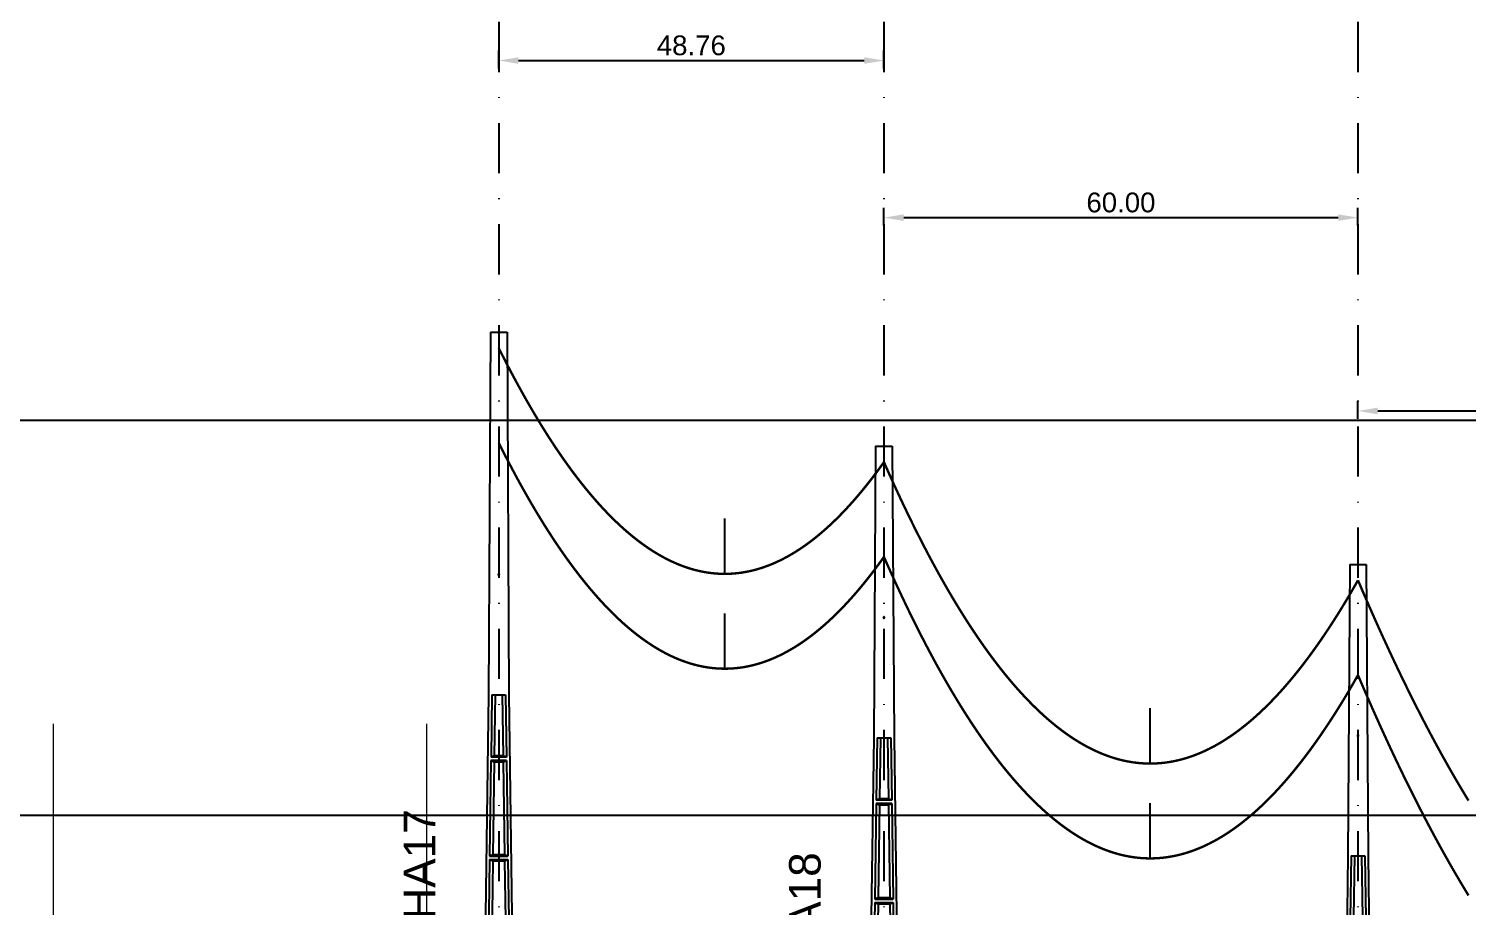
# Model space of a CAD drawing. Header units: metres. Extents: x -121 to 9872, y 3505 to 10721.
# Drawn here: x 4744.3 to 4926.4, y 9338.5 to 9449.5 of the extents above; entities that cross this region are included whole.
import ezdxf

# ---------------------------------------------------------------- set-up
doc = ezdxf.new("R2010")
doc.units = ezdxf.units.M
doc.header["$PDMODE"] = 2
doc.linetypes.add('DASHDOT', pattern=[25.4, 12.7, -6.35, 0, -6.35])
for name, color, linetype in [('CON-EOL- CA MAGNOLIA', 210, 'Continuous'), ('cotas', 7, 'Continuous'), ('ESTRADAS', 31, 'Continuous'), ('Grade', 9, 'Continuous'), ('Ind.Rot', 8, 'DASHDOT'), ('Perfil - Texto Geral', 7, 'Continuous'), ('POSTE DT', 7, 'Continuous')]:
    doc.layers.add(name, color=color, linetype=linetype)
doc.styles.add('Arial', font='arial.ttf')
doc.styles.get("Standard").update_dxf_attribs({"font": 'arial.ttf'})
doc.dimstyles.new('ISO-25', dxfattribs={"dimtxt": 2.5, "dimasz": 2.5, "dimexe": 1.25, "dimexo": 0.625, "dimtad": 1, "dimzin": 1, "dimtxsty": 'Standard', "dimcen": 2.5, "dimaunit": 1, "dimadec": 3, "dimazin": 3, "dimtfac": 1, "dimtmove": 0, "dimatfit": 3, "dimfxlon": 1, "dimarcsym": 0})

# ---------------------------------------------------------------- blocks, each defined once
blk = doc.blocks.new('*U10')
at = {"layer": 'POSTE DT', "extrusion": (0, 1, 0)}
for p, q in [((-3.31, 406.59), (-4.05, 262)), ((-3.31, 406.59), (3.31, 406.59)), ((3.31, 406.59), (4.06, 262)), ((-4.05, 262), (-7.72, 0)), ((-4.05, 262), (-4.05, 262)), ((-2.73, 262), (-3.08, 237.05)), ((-2.73, 262), (2.75, 262)), ((-1.42, 262), (-1.77, 237.57)), ((1.43, 262), (1.77, 237.57)), ((2.75, 262), (3.1, 237.05)), ((4.06, 262), (7.72, 0)), ((-3.1, 235.74), (-3.63, 197.65)), ((3.11, 235.73), (-3.1, 235.74)), ((3.1, 237.05), (-3.08, 237.05)), ((3.11, 235.73), (3.65, 197.65)), ((-1.8, 235.21), (-2.32, 198.19)), ((1.8, 235.21), (2.32, 198.19)), ((-3.65, 196.34), (-4.19, 158.25)), ((-2.35, 195.8), (-2.87, 158.8)), ((2.35, 195.8), (2.87, 158.8)), ((3.66, 196.34), (4.2, 158.25))]:
    blk.add_line(p, q, dxfattribs=at)
at = {"layer": 'POSTE DT', "ltscale": 3}
for points in [[(-3.65, 196.34), (3.66, 196.34)], [(-3.63, 197.65), (3.65, 197.65)]]:
    blk.add_lwpolyline(points, dxfattribs=at)
at = {"layer": 'POSTE DT'}
for points, knots in [([(0.25, 309.94), (0.25, 309.93), (0.25, 309.93), (0.25, 309.92), (0.25, 309.91), (0.25, 309.9), (0.25, 309.89), (0.24, 309.85), (0.22, 309.82), (0.19, 309.77), (0.16, 309.74), (0.11, 309.71), (0.08, 309.7), (0.01, 309.68), (-0.02, 309.68), (-0.08, 309.7), (-0.11, 309.71), (-0.16, 309.74), (-0.18, 309.76), (-0.21, 309.8), (-0.22, 309.82), (-0.24, 309.85), (-0.24, 309.87), (-0.25, 309.89), (-0.25, 309.9), (-0.25, 309.92), (-0.25, 309.92), (-0.25, 309.93), (-0.25, 309.94), (-0.25, 309.95), (-0.25, 309.95), (-0.25, 309.96), (-0.25, 309.97), (-0.24, 310), (-0.23, 310.02), (-0.21, 310.07), (-0.2, 310.09), (-0.15, 310.14), (-0.13, 310.15), (-0.07, 310.18), (-0.03, 310.19), (0.03, 310.19), (0.06, 310.18), (0.12, 310.16), (0.14, 310.14), (0.18, 310.11), (0.2, 310.09), (0.21, 310.06), (0.22, 310.05), (0.23, 310.04), (0.24, 310.01), (0.24, 309.99), (0.25, 309.97), (0.25, 309.96), (0.25, 309.95), (0.25, 309.94), (0.25, 309.94), (0.25, 309.94), (0.25, 309.94)], [-54.728303, -54.728303, -54.728303, -54.728303, -54.309038, -54.309038, -53.647169, -53.647169, -52.532885, -52.532885, -48.86224, -48.86224, -45.282765, -45.282765, -41.52867, -41.52867, -37.867486, -37.867486, -34.454589, -34.454589, -31.301423, -31.301423, -28.48103, -28.48103, -26.961755, -26.961755, -25.7544, -25.7544, -25.136228, -25.136228, -24.64409, -24.64409, -24.094201, -24.094201, -23.191199, -23.191199, -20.494482, -20.494482, -17.342863, -17.342863, -13.645538, -13.645538, -9.835989, -9.835989, -6.296781, -6.296781, -3.005029, -3.005029, 0, 0, 0, 1.527594, 1.527594, 3.697216, 3.697216, 4.489727, 4.489727, 5.01438, 5.01438, 5.095313, 5.095313, 5.095313, 5.095313]), ([(-3.1, 235.74), (-2.88, 235.65), (-2.67, 235.56), (-2.23, 235.39), (-2.02, 235.3), (-1.8, 235.21)], [0.055576, 0.055576, 0.055576, 0.055576, 56.767409, 56.767409, 113.50757, 113.50757, 113.50757, 113.50757]), ([(-1.77, 237.57), (-1.99, 237.49), (-2.21, 237.4), (-2.64, 237.22), (-2.86, 237.14), (-3.08, 237.05)], [0, 0, 0, 0, 56.660495, 56.660495, 113.412826, 113.412826, 113.412826, 113.412826]), ([(1.77, 237.57), (1.18, 237.57), (0.59, 237.57), (-0.59, 237.57), (-1.18, 237.57), (-1.77, 237.57)], [0, 0, 0, 0, 67.306894, 67.306894, 134.614447, 134.614447, 134.614447, 134.614447]), ([(3.1, 237.05), (2.87, 237.14), (2.65, 237.23), (2.21, 237.4), (1.99, 237.49), (1.77, 237.57)], [0, 0, 0, 0, 56.738948, 56.738948, 113.38731, 113.38731, 113.38731, 113.38731]), ([(1.8, 235.21), (2.02, 235.3), (2.24, 235.38), (2.68, 235.56), (2.89, 235.65), (3.11, 235.73)], [0, 0, 0, 0, 56.845349, 56.845349, 113.599799, 113.599799, 113.599799, 113.599799]), ([(-1.8, 235.21), (-1.2, 235.21), (-0.6, 235.21), (0.6, 235.21), (1.2, 235.21), (1.8, 235.21)], [0, 0, 0, 0, 68.567797, 68.567797, 137.136247, 137.136247, 137.136247, 137.136247]), ([(-3.65, 196.34), (-3.43, 196.25), (-3.22, 196.16), (-2.78, 195.98), (-2.57, 195.89), (-2.35, 195.8)], [0.054307, 0.054307, 0.054307, 0.054307, 63.527131, 63.527131, 127.063246, 127.063246, 127.063246, 127.063246]), ([(-2.32, 198.19), (-2.54, 198.1), (-2.76, 198.01), (-3.2, 197.83), (-3.41, 197.74), (-3.63, 197.65)], [0, 0, 0, 0, 63.412073, 63.412073, 126.777421, 126.777421, 126.777421, 126.777421]), ([(-2.35, 195.8), (-1.57, 195.8), (-0.78, 195.8), (0.79, 195.8), (1.57, 195.8), (2.35, 195.8)], [0, 0, 0, 0, 89.585713, 89.585713, 179.17191, 179.17191, 179.17191, 179.17191]), ([(2.32, 198.19), (1.55, 198.19), (0.77, 198.19), (-0.77, 198.19), (-1.55, 198.19), (-2.32, 198.19)], [0, 0, 0, 0, 88.31008, 88.31008, 176.620652, 176.620652, 176.620652, 176.620652]), ([(3.65, 197.65), (3.43, 197.74), (3.2, 197.83), (2.76, 198.01), (2.54, 198.1), (2.32, 198.19)], [0, 0, 0, 0, 63.488119, 63.488119, 126.880939, 126.880939, 126.880939, 126.880939]), ([(2.35, 195.8), (2.57, 195.89), (2.79, 195.98), (3.23, 196.16), (3.45, 196.25), (3.66, 196.34)], [0, 0, 0, 0, 63.60246, 63.60246, 127.109696, 127.109696, 127.109696, 127.109696])]:
    blk.add_open_spline(points, degree=3, knots=knots, dxfattribs=at)
blk = doc.blocks.new('*U1')
at = {"layer": 'POSTE DT', "extrusion": (0, 1, 0)}
for p, q in [((-3.31, 378.23), (-4.05, 262)), ((-3.31, 378.23), (3.31, 378.23)), ((3.31, 378.23), (4.06, 262)), ((-4.05, 262), (-7.72, 0)), ((-4.05, 262), (-4.05, 262)), ((-2.73, 262), (-3.08, 237.05)), ((-2.73, 262), (2.75, 262)), ((-1.42, 262), (-1.77, 237.57)), ((1.43, 262), (1.77, 237.57)), ((2.75, 262), (3.1, 237.05)), ((4.06, 262), (7.72, 0)), ((-3.1, 235.74), (-3.63, 197.65)), ((3.11, 235.73), (-3.1, 235.74)), ((3.1, 237.05), (-3.08, 237.05)), ((3.11, 235.73), (3.65, 197.65)), ((-1.8, 235.21), (-2.32, 198.19)), ((1.8, 235.21), (2.32, 198.19)), ((-3.65, 196.34), (-4.19, 158.25)), ((-2.35, 195.8), (-2.87, 158.8)), ((2.35, 195.8), (2.87, 158.8)), ((3.66, 196.34), (4.2, 158.25))]:
    blk.add_line(p, q, dxfattribs=at)
at = {"layer": 'POSTE DT', "ltscale": 3}
for points in [[(-3.65, 196.34), (3.66, 196.34)], [(-3.63, 197.65), (3.65, 197.65)]]:
    blk.add_lwpolyline(points, dxfattribs=at)
at = {"layer": 'POSTE DT'}
for points, knots in [([(0.25, 309.94), (0.25, 309.93), (0.25, 309.93), (0.25, 309.92), (0.25, 309.91), (0.25, 309.9), (0.25, 309.89), (0.24, 309.85), (0.22, 309.82), (0.19, 309.77), (0.16, 309.74), (0.11, 309.71), (0.08, 309.7), (0.01, 309.68), (-0.02, 309.68), (-0.08, 309.7), (-0.11, 309.71), (-0.16, 309.74), (-0.18, 309.76), (-0.21, 309.8), (-0.22, 309.82), (-0.24, 309.85), (-0.24, 309.87), (-0.25, 309.89), (-0.25, 309.9), (-0.25, 309.92), (-0.25, 309.92), (-0.25, 309.93), (-0.25, 309.94), (-0.25, 309.95), (-0.25, 309.95), (-0.25, 309.96), (-0.25, 309.97), (-0.24, 310), (-0.23, 310.02), (-0.21, 310.07), (-0.2, 310.09), (-0.15, 310.14), (-0.13, 310.15), (-0.07, 310.18), (-0.03, 310.19), (0.03, 310.19), (0.06, 310.18), (0.12, 310.16), (0.14, 310.14), (0.18, 310.11), (0.2, 310.09), (0.21, 310.06), (0.22, 310.05), (0.23, 310.04), (0.24, 310.01), (0.24, 309.99), (0.25, 309.97), (0.25, 309.96), (0.25, 309.95), (0.25, 309.94), (0.25, 309.94), (0.25, 309.94), (0.25, 309.94)], [-54.728303, -54.728303, -54.728303, -54.728303, -54.309038, -54.309038, -53.647169, -53.647169, -52.532885, -52.532885, -48.86224, -48.86224, -45.282765, -45.282765, -41.52867, -41.52867, -37.867486, -37.867486, -34.454589, -34.454589, -31.301423, -31.301423, -28.48103, -28.48103, -26.961755, -26.961755, -25.7544, -25.7544, -25.136228, -25.136228, -24.64409, -24.64409, -24.094201, -24.094201, -23.191199, -23.191199, -20.494482, -20.494482, -17.342863, -17.342863, -13.645538, -13.645538, -9.835989, -9.835989, -6.296781, -6.296781, -3.005029, -3.005029, 0, 0, 0, 1.527594, 1.527594, 3.697216, 3.697216, 4.489727, 4.489727, 5.01438, 5.01438, 5.095313, 5.095313, 5.095313, 5.095313]), ([(-3.1, 235.74), (-2.88, 235.65), (-2.67, 235.56), (-2.23, 235.39), (-2.02, 235.3), (-1.8, 235.21)], [0.055576, 0.055576, 0.055576, 0.055576, 56.767409, 56.767409, 113.50757, 113.50757, 113.50757, 113.50757]), ([(-1.77, 237.57), (-1.99, 237.49), (-2.21, 237.4), (-2.64, 237.22), (-2.86, 237.14), (-3.08, 237.05)], [0, 0, 0, 0, 56.660495, 56.660495, 113.412826, 113.412826, 113.412826, 113.412826]), ([(1.77, 237.57), (1.18, 237.57), (0.59, 237.57), (-0.59, 237.57), (-1.18, 237.57), (-1.77, 237.57)], [0, 0, 0, 0, 67.306894, 67.306894, 134.614447, 134.614447, 134.614447, 134.614447]), ([(3.1, 237.05), (2.87, 237.14), (2.65, 237.23), (2.21, 237.4), (1.99, 237.49), (1.77, 237.57)], [0, 0, 0, 0, 56.738948, 56.738948, 113.38731, 113.38731, 113.38731, 113.38731]), ([(1.8, 235.21), (2.02, 235.3), (2.24, 235.38), (2.68, 235.56), (2.89, 235.65), (3.11, 235.73)], [0, 0, 0, 0, 56.845349, 56.845349, 113.599799, 113.599799, 113.599799, 113.599799]), ([(-1.8, 235.21), (-1.2, 235.21), (-0.6, 235.21), (0.6, 235.21), (1.2, 235.21), (1.8, 235.21)], [0, 0, 0, 0, 68.567797, 68.567797, 137.136247, 137.136247, 137.136247, 137.136247]), ([(-3.65, 196.34), (-3.43, 196.25), (-3.22, 196.16), (-2.78, 195.98), (-2.57, 195.89), (-2.35, 195.8)], [0.054307, 0.054307, 0.054307, 0.054307, 63.527131, 63.527131, 127.063246, 127.063246, 127.063246, 127.063246]), ([(-2.32, 198.19), (-2.54, 198.1), (-2.76, 198.01), (-3.2, 197.83), (-3.41, 197.74), (-3.63, 197.65)], [0, 0, 0, 0, 63.412073, 63.412073, 126.777421, 126.777421, 126.777421, 126.777421]), ([(-2.35, 195.8), (-1.57, 195.8), (-0.78, 195.8), (0.79, 195.8), (1.57, 195.8), (2.35, 195.8)], [0, 0, 0, 0, 89.585713, 89.585713, 179.17191, 179.17191, 179.17191, 179.17191]), ([(2.32, 198.19), (1.55, 198.19), (0.77, 198.19), (-0.77, 198.19), (-1.55, 198.19), (-2.32, 198.19)], [0, 0, 0, 0, 88.31008, 88.31008, 176.620652, 176.620652, 176.620652, 176.620652]), ([(3.65, 197.65), (3.43, 197.74), (3.2, 197.83), (2.76, 198.01), (2.54, 198.1), (2.32, 198.19)], [0, 0, 0, 0, 63.488119, 63.488119, 126.880939, 126.880939, 126.880939, 126.880939]), ([(2.35, 195.8), (2.57, 195.89), (2.79, 195.98), (3.23, 196.16), (3.45, 196.25), (3.66, 196.34)], [0, 0, 0, 0, 63.60246, 63.60246, 127.109696, 127.109696, 127.109696, 127.109696])]:
    blk.add_open_spline(points, degree=3, knots=knots, dxfattribs=at)
blk = doc.blocks.new('*D102')
at = {"layer": 'cotas', "color": 0, "lineweight": -2, "transparency": 16777216}
for p, q in [((4803.83, 9444.51), (4803.83, 9446.76)), ((4852.59, 9444.51), (4852.59, 9446.76)), ((4806.33, 9445.51), (4850.09, 9445.51))]:
    blk.add_line(p, q, dxfattribs=at)
at = {"layer": 'cotas', "color": 0, "transparency": 16777216}
for points in [[(4806.33, 9445.92), (4806.33, 9445.09), (4803.83, 9445.51)], [(4850.09, 9445.92), (4850.09, 9445.09), (4852.59, 9445.51)]]:
    blk.add_solid(points, dxfattribs=at)
at = {"layer": 'Defpoints', "color": 0, "transparency": 16777216}
for p in [(4852.59, 9445.51), (4803.83, 9411.13), (4852.59, 9396.69)]:
    blk.add_point(p, dxfattribs=at)
at = {"layer": 'cotas', "color": 0, "transparency": 16777216, "insert": (4828.21, 9447.41), "char_height": 2.5, "attachment_point": 5}
blk.add_mtext('48.76', dxfattribs=at)
blk = doc.blocks.new('*D103')
at = {"layer": 'cotas', "color": 0, "lineweight": -2, "transparency": 16777216}
for p, q in [((4852.59, 9424.63), (4852.59, 9426.88)), ((4912.59, 9424.63), (4912.59, 9426.88)), ((4855.09, 9425.63), (4910.09, 9425.63))]:
    blk.add_line(p, q, dxfattribs=at)
at = {"layer": 'cotas', "color": 0, "transparency": 16777216}
for points in [[(4855.09, 9426.04), (4855.09, 9425.21), (4852.59, 9425.63)], [(4910.09, 9426.04), (4910.09, 9425.21), (4912.59, 9425.63)]]:
    blk.add_solid(points, dxfattribs=at)
at = {"layer": 'Defpoints', "color": 0, "transparency": 16777216}
for p in [(4912.59, 9425.63), (4852.59, 9396.69), (4912.59, 9381.74)]:
    blk.add_point(p, dxfattribs=at)
at = {"layer": 'cotas', "color": 0, "transparency": 16777216, "insert": (4882.59, 9427.53), "char_height": 2.5, "attachment_point": 5}
blk.add_mtext('60.00', dxfattribs=at)
blk = doc.blocks.new('*D104')
at = {"layer": 'cotas', "color": 0, "lineweight": -2, "transparency": 16777216}
for p, q in [((4912.59, 9400.16), (4912.59, 9402.41)), ((4915.09, 9401.16), (4984.09, 9401.16)), ((4986.59, 9400.16), (4986.59, 9402.41))]:
    blk.add_line(p, q, dxfattribs=at)
at = {"layer": 'cotas', "color": 0, "transparency": 16777216}
for points in [[(4915.09, 9401.58), (4915.09, 9400.74), (4912.59, 9401.16)], [(4984.09, 9401.58), (4984.09, 9400.74), (4986.59, 9401.16)]]:
    blk.add_solid(points, dxfattribs=at)
at = {"layer": 'Defpoints', "color": 0, "transparency": 16777216}
for p in [(4986.59, 9401.16), (4912.59, 9381.74), (4986.59, 9347.62)]:
    blk.add_point(p, dxfattribs=at)
at = {"layer": 'cotas', "color": 0, "transparency": 16777216, "insert": (4949.59, 9403.06), "char_height": 2.5, "attachment_point": 5}
blk.add_mtext('74.00', dxfattribs=at)

msp = doc.modelspace()

# ---------------------------------------------------------------- linework, layer by layer
at = {"layer": 'CON-EOL- CA MAGNOLIA'}
for p, q in [((4832.448, 9380.549), (4832.448, 9387.549)), ((4832.448, 9368.549), (4832.448, 9375.549)), ((4832.448, 9368.549), (4832.448, 9375.549)), ((4886.294, 9356.545), (4886.294, 9363.545)), ((4886.294, 9344.545), (4886.294, 9351.545)), ((4886.294, 9344.545), (4886.294, 9351.545))]:
    msp.add_line(p, q, dxfattribs=at)
at = {"layer": 'CON-EOL- CA MAGNOLIA', "const_width": 0.3}
for points in [[(4803.832, 9409.13), (4804.075, 9408.646), (4804.317, 9408.166), (4804.56, 9407.69), (4804.802, 9407.219), (4805.045, 9406.751), (4805.288, 9406.288), (4805.53, 9405.829), (4805.773, 9405.374), (4806.015, 9404.923), (4806.258, 9404.477), (4806.501, 9404.034), (4806.743, 9403.596), (4806.986, 9403.162), (4807.228, 9402.732), (4807.471, 9402.306), (4807.713, 9401.884), (4807.956, 9401.467), (4808.199, 9401.054), (4808.441, 9400.645), (4808.684, 9400.24), (4808.926, 9399.839), (4809.169, 9399.442), (4809.412, 9399.049), (4809.654, 9398.661), (4809.897, 9398.277), (4810.139, 9397.897), (4810.382, 9397.521), (4810.625, 9397.149), (4810.867, 9396.781), (4811.11, 9396.418), (4811.352, 9396.058), (4811.595, 9395.703), (4811.838, 9395.352), (4812.08, 9395.005), (4812.323, 9394.662), (4812.565, 9394.323), (4812.808, 9393.989), (4813.05, 9393.658), (4813.293, 9393.332), (4813.536, 9393.01), (4813.778, 9392.692), (4814.021, 9392.378), (4814.263, 9392.068), (4814.506, 9391.762), (4814.749, 9391.46), (4814.991, 9391.163), (4815.234, 9390.87), (4815.476, 9390.581), (4815.719, 9390.296), (4815.962, 9390.015), (4816.204, 9389.738), (4816.447, 9389.465), (4816.689, 9389.197), (4816.932, 9388.932), (4817.175, 9388.672), (4817.417, 9388.415), (4817.66, 9388.163), (4817.902, 9387.915), (4818.145, 9387.672), (4818.388, 9387.432), (4818.63, 9387.196), (4818.873, 9386.965), (4819.115, 9386.737), (4819.358, 9386.514), (4819.6, 9386.295), (4819.843, 9386.08), (4820.086, 9385.869), (4820.328, 9385.662), (4820.571, 9385.459), (4820.813, 9385.261), (4821.056, 9385.066), (4821.299, 9384.875), (4821.541, 9384.689), (4821.784, 9384.507), (4822.026, 9384.329), (4822.269, 9384.155), (4822.512, 9383.985), (4822.754, 9383.819), (4822.997, 9383.657), (4823.239, 9383.5), (4823.482, 9383.346), (4823.725, 9383.197), (4823.967, 9383.052), (4824.21, 9382.911), (4824.452, 9382.773), (4824.695, 9382.64), (4824.938, 9382.512), (4825.18, 9382.387), (4825.423, 9382.266), (4825.665, 9382.15), (4825.908, 9382.037), (4826.15, 9381.929), (4826.393, 9381.825), (4826.636, 9381.724), (4826.878, 9381.628), (4827.121, 9381.536), (4827.363, 9381.448), (4827.606, 9381.365), (4827.849, 9381.285), (4828.091, 9381.209), (4828.334, 9381.138), (4828.576, 9381.07), (4828.819, 9381.007), (4829.062, 9380.948), (4829.304, 9380.893), (4829.547, 9380.842), (4829.789, 9380.795), (4830.032, 9380.752), (4830.275, 9380.713), (4830.517, 9380.679), (4830.76, 9380.648), (4831.002, 9380.622), (4831.245, 9380.599), (4831.487, 9380.581), (4831.73, 9380.567), (4831.973, 9380.557), (4832.215, 9380.551), (4832.458, 9380.549), (4832.7, 9380.551), (4832.943, 9380.558), (4833.186, 9380.568), (4833.428, 9380.582), (4833.671, 9380.601), (4833.913, 9380.624), (4834.156, 9380.65), (4834.399, 9380.681), (4834.641, 9380.716), (4834.884, 9380.755), (4835.126, 9380.799), (4835.369, 9380.846), (4835.612, 9380.897), (4835.854, 9380.953), (4836.097, 9381.012), (4836.339, 9381.076), (4836.582, 9381.144), (4836.825, 9381.215), (4837.067, 9381.291), (4837.31, 9381.371), (4837.552, 9381.455), (4837.795, 9381.544), (4838.037, 9381.636), (4838.28, 9381.732), (4838.523, 9381.833), (4838.765, 9381.938), (4839.008, 9382.046), (4839.25, 9382.159), (4839.493, 9382.276), (4839.736, 9382.397), (4839.978, 9382.522), (4840.221, 9382.651), (4840.463, 9382.785), (4840.706, 9382.922), (4840.949, 9383.064), (4841.191, 9383.209), (4841.434, 9383.359), (4841.676, 9383.513), (4841.919, 9383.671), (4842.162, 9383.833), (4842.404, 9383.999), (4842.647, 9384.169), (4842.889, 9384.343), (4843.132, 9384.522), (4843.375, 9384.704), (4843.617, 9384.891), (4843.86, 9385.082), (4844.102, 9385.277), (4844.345, 9385.476), (4844.587, 9385.679), (4844.83, 9385.886), (4845.073, 9386.097), (4845.315, 9386.313), (4845.558, 9386.532), (4845.8, 9386.756), (4846.043, 9386.984), (4846.286, 9387.215), (4846.528, 9387.451), (4846.771, 9387.692), (4847.013, 9387.936), (4847.256, 9388.184), (4847.499, 9388.436), (4847.741, 9388.693), (4847.984, 9388.954), (4848.226, 9389.219), (4848.469, 9389.487), (4848.712, 9389.761), (4848.954, 9390.038), (4849.197, 9390.319), (4849.439, 9390.604), (4849.682, 9390.894), (4849.924, 9391.187), (4850.167, 9391.485), (4850.41, 9391.787), (4850.652, 9392.093), (4850.895, 9392.403), (4851.137, 9392.718), (4851.38, 9393.036), (4851.623, 9393.359), (4851.865, 9393.685), (4852.108, 9394.016), (4852.35, 9394.351), (4852.593, 9394.69)], [(4803.832, 9397.13), (4804.075, 9396.646), (4804.317, 9396.166), (4804.56, 9395.69), (4804.802, 9395.219), (4805.045, 9394.751), (4805.288, 9394.288), (4805.53, 9393.829), (4805.773, 9393.374), (4806.015, 9392.923), (4806.258, 9392.477), (4806.501, 9392.034), (4806.743, 9391.596), (4806.986, 9391.162), (4807.228, 9390.732), (4807.471, 9390.306), (4807.713, 9389.885), (4807.956, 9389.467), (4808.199, 9389.054), (4808.441, 9388.645), (4808.684, 9388.24), (4808.926, 9387.839), (4809.169, 9387.442), (4809.412, 9387.049), (4809.654, 9386.661), (4809.897, 9386.277), (4810.139, 9385.897), (4810.382, 9385.521), (4810.625, 9385.149), (4810.867, 9384.781), (4811.11, 9384.418), (4811.352, 9384.058), (4811.595, 9383.703), (4811.838, 9383.352), (4812.08, 9383.005), (4812.323, 9382.662), (4812.565, 9382.323), (4812.808, 9381.989), (4813.05, 9381.658), (4813.293, 9381.332), (4813.536, 9381.01), (4813.778, 9380.692), (4814.021, 9380.378), (4814.263, 9380.068), (4814.506, 9379.762), (4814.749, 9379.461), (4814.991, 9379.163), (4815.234, 9378.87), (4815.476, 9378.581), (4815.719, 9378.296), (4815.962, 9378.015), (4816.204, 9377.738), (4816.447, 9377.465), (4816.689, 9377.197), (4816.932, 9376.932), (4817.175, 9376.672), (4817.417, 9376.416), (4817.66, 9376.163), (4817.902, 9375.915), (4818.145, 9375.672), (4818.388, 9375.432), (4818.63, 9375.196), (4818.873, 9374.965), (4819.115, 9374.737), (4819.358, 9374.514), (4819.6, 9374.295), (4819.843, 9374.08), (4820.086, 9373.869), (4820.328, 9373.662), (4820.571, 9373.459), (4820.813, 9373.26), (4821.056, 9373.066), (4821.299, 9372.875), (4821.541, 9372.689), (4821.784, 9372.507), (4822.026, 9372.329), (4822.269, 9372.155), (4822.512, 9371.985), (4822.754, 9371.819), (4822.997, 9371.657), (4823.239, 9371.5), (4823.482, 9371.346), (4823.725, 9371.197), (4823.967, 9371.052), (4824.21, 9370.911), (4824.452, 9370.774), (4824.695, 9370.641), (4824.938, 9370.512), (4825.18, 9370.387), (4825.423, 9370.266), (4825.665, 9370.15), (4825.908, 9370.037), (4826.15, 9369.929), (4826.393, 9369.825), (4826.636, 9369.724), (4826.878, 9369.628), (4827.121, 9369.536), (4827.363, 9369.448), (4827.606, 9369.365), (4827.849, 9369.285), (4828.091, 9369.209), (4828.334, 9369.138), (4828.576, 9369.07), (4828.819, 9369.007), (4829.062, 9368.948), (4829.304, 9368.893), (4829.547, 9368.842), (4829.789, 9368.795), (4830.032, 9368.752), (4830.275, 9368.713), (4830.517, 9368.679), (4830.76, 9368.648), (4831.002, 9368.622), (4831.245, 9368.599), (4831.487, 9368.581), (4831.73, 9368.567), (4831.973, 9368.557), (4832.215, 9368.551), (4832.458, 9368.549), (4832.7, 9368.551), (4832.943, 9368.558), (4833.186, 9368.568), (4833.428, 9368.582), (4833.671, 9368.601), (4833.913, 9368.624), (4834.156, 9368.65), (4834.399, 9368.681), (4834.641, 9368.716), (4834.884, 9368.755), (4835.126, 9368.799), (4835.369, 9368.846), (4835.612, 9368.897), (4835.854, 9368.953), (4836.097, 9369.012), (4836.339, 9369.076), (4836.582, 9369.144), (4836.825, 9369.215), (4837.067, 9369.291), (4837.31, 9369.371), (4837.552, 9369.455), (4837.795, 9369.544), (4838.037, 9369.636), (4838.28, 9369.732), (4838.523, 9369.833), (4838.765, 9369.938), (4839.008, 9370.046), (4839.25, 9370.159), (4839.493, 9370.276), (4839.736, 9370.397), (4839.978, 9370.522), (4840.221, 9370.651), (4840.463, 9370.785), (4840.706, 9370.922), (4840.949, 9371.064), (4841.191, 9371.209), (4841.434, 9371.359), (4841.676, 9371.513), (4841.919, 9371.671), (4842.162, 9371.833), (4842.404, 9371.999), (4842.647, 9372.169), (4842.889, 9372.343), (4843.132, 9372.522), (4843.375, 9372.704), (4843.617, 9372.891), (4843.86, 9373.082), (4844.102, 9373.277), (4844.345, 9373.476), (4844.587, 9373.679), (4844.83, 9373.886), (4845.073, 9374.097), (4845.315, 9374.313), (4845.558, 9374.532), (4845.8, 9374.756), (4846.043, 9374.984), (4846.286, 9375.215), (4846.528, 9375.451), (4846.771, 9375.692), (4847.013, 9375.936), (4847.256, 9376.184), (4847.499, 9376.436), (4847.741, 9376.693), (4847.984, 9376.954), (4848.226, 9377.219), (4848.469, 9377.487), (4848.712, 9377.76), (4848.954, 9378.038), (4849.197, 9378.319), (4849.439, 9378.604), (4849.682, 9378.894), (4849.924, 9379.187), (4850.167, 9379.485), (4850.41, 9379.787), (4850.652, 9380.093), (4850.895, 9380.403), (4851.137, 9380.718), (4851.38, 9381.036), (4851.623, 9381.359), (4851.865, 9381.685), (4852.108, 9382.016), (4852.35, 9382.351), (4852.593, 9382.69)], [(4803.832, 9397.13), (4804.075, 9396.646), (4804.317, 9396.166), (4804.56, 9395.69), (4804.802, 9395.219), (4805.045, 9394.751), (4805.288, 9394.288), (4805.53, 9393.829), (4805.773, 9393.374), (4806.015, 9392.923), (4806.258, 9392.477), (4806.501, 9392.034), (4806.743, 9391.596), (4806.986, 9391.162), (4807.228, 9390.732), (4807.471, 9390.306), (4807.713, 9389.885), (4807.956, 9389.467), (4808.199, 9389.054), (4808.441, 9388.645), (4808.684, 9388.24), (4808.926, 9387.839), (4809.169, 9387.442), (4809.412, 9387.049), (4809.654, 9386.661), (4809.897, 9386.277), (4810.139, 9385.897), (4810.382, 9385.521), (4810.625, 9385.149), (4810.867, 9384.781), (4811.11, 9384.418), (4811.352, 9384.058), (4811.595, 9383.703), (4811.838, 9383.352), (4812.08, 9383.005), (4812.323, 9382.662), (4812.565, 9382.323), (4812.808, 9381.989), (4813.05, 9381.658), (4813.293, 9381.332), (4813.536, 9381.01), (4813.778, 9380.692), (4814.021, 9380.378), (4814.263, 9380.068), (4814.506, 9379.762), (4814.749, 9379.46), (4814.991, 9379.163), (4815.234, 9378.87), (4815.476, 9378.581), (4815.719, 9378.296), (4815.962, 9378.015), (4816.204, 9377.738), (4816.447, 9377.465), (4816.689, 9377.197), (4816.932, 9376.932), (4817.175, 9376.672), (4817.417, 9376.415), (4817.66, 9376.163), (4817.902, 9375.915), (4818.145, 9375.672), (4818.388, 9375.432), (4818.63, 9375.196), (4818.873, 9374.965), (4819.115, 9374.737), (4819.358, 9374.514), (4819.6, 9374.295), (4819.843, 9374.08), (4820.086, 9373.869), (4820.328, 9373.662), (4820.571, 9373.459), (4820.813, 9373.261), (4821.056, 9373.066), (4821.299, 9372.875), (4821.541, 9372.689), (4821.784, 9372.507), (4822.026, 9372.329), (4822.269, 9372.155), (4822.512, 9371.985), (4822.754, 9371.819), (4822.997, 9371.657), (4823.239, 9371.5), (4823.482, 9371.346), (4823.725, 9371.197), (4823.967, 9371.052), (4824.21, 9370.911), (4824.452, 9370.773), (4824.695, 9370.64), (4824.938, 9370.512), (4825.18, 9370.387), (4825.423, 9370.266), (4825.665, 9370.15), (4825.908, 9370.037), (4826.15, 9369.929), (4826.393, 9369.825), (4826.636, 9369.724), (4826.878, 9369.628), (4827.121, 9369.536), (4827.363, 9369.448), (4827.606, 9369.365), (4827.849, 9369.285), (4828.091, 9369.209), (4828.334, 9369.138), (4828.576, 9369.07), (4828.819, 9369.007), (4829.062, 9368.948), (4829.304, 9368.893), (4829.547, 9368.842), (4829.789, 9368.795), (4830.032, 9368.752), (4830.275, 9368.713), (4830.517, 9368.679), (4830.76, 9368.648), (4831.002, 9368.622), (4831.245, 9368.599), (4831.487, 9368.581), (4831.73, 9368.567), (4831.973, 9368.557), (4832.215, 9368.551), (4832.458, 9368.549), (4832.7, 9368.551), (4832.943, 9368.558), (4833.186, 9368.568), (4833.428, 9368.582), (4833.671, 9368.601), (4833.913, 9368.624), (4834.156, 9368.65), (4834.399, 9368.681), (4834.641, 9368.716), (4834.884, 9368.755), (4835.126, 9368.799), (4835.369, 9368.846), (4835.612, 9368.897), (4835.854, 9368.953), (4836.097, 9369.012), (4836.339, 9369.076), (4836.582, 9369.144), (4836.825, 9369.215), (4837.067, 9369.291), (4837.31, 9369.371), (4837.552, 9369.456), (4837.795, 9369.544), (4838.037, 9369.636), (4838.28, 9369.732), (4838.523, 9369.833), (4838.765, 9369.938), (4839.008, 9370.046), (4839.25, 9370.159), (4839.493, 9370.276), (4839.736, 9370.397), (4839.978, 9370.522), (4840.221, 9370.651), (4840.463, 9370.785), (4840.706, 9370.922), (4840.949, 9371.064), (4841.191, 9371.209), (4841.434, 9371.359), (4841.676, 9371.513), (4841.919, 9371.671), (4842.162, 9371.833), (4842.404, 9371.999), (4842.647, 9372.169), (4842.889, 9372.343), (4843.132, 9372.522), (4843.375, 9372.704), (4843.617, 9372.891), (4843.86, 9373.082), (4844.102, 9373.277), (4844.345, 9373.476), (4844.587, 9373.679), (4844.83, 9373.886), (4845.073, 9374.097), (4845.315, 9374.313), (4845.558, 9374.532), (4845.8, 9374.756), (4846.043, 9374.984), (4846.286, 9375.215), (4846.528, 9375.451), (4846.771, 9375.692), (4847.013, 9375.936), (4847.256, 9376.184), (4847.499, 9376.436), (4847.741, 9376.693), (4847.984, 9376.954), (4848.226, 9377.219), (4848.469, 9377.487), (4848.712, 9377.761), (4848.954, 9378.038), (4849.197, 9378.319), (4849.439, 9378.604), (4849.682, 9378.894), (4849.924, 9379.188), (4850.167, 9379.485), (4850.41, 9379.787), (4850.652, 9380.093), (4850.895, 9380.403), (4851.137, 9380.718), (4851.38, 9381.036), (4851.623, 9381.359), (4851.865, 9381.685), (4852.108, 9382.016), (4852.35, 9382.351), (4852.593, 9382.69)], [(4852.593, 9394.69), (4852.892, 9394.014), (4853.19, 9393.345), (4853.489, 9392.682), (4853.787, 9392.024), (4854.086, 9391.373), (4854.384, 9390.728), (4854.683, 9390.089), (4854.981, 9389.456), (4855.28, 9388.83), (4855.578, 9388.209), (4855.877, 9387.594), (4856.175, 9386.986), (4856.474, 9386.383), (4856.772, 9385.787), (4857.071, 9385.197), (4857.369, 9384.612), (4857.668, 9384.034), (4857.966, 9383.462), (4858.265, 9382.896), (4858.563, 9382.336), (4858.862, 9381.783), (4859.16, 9381.235), (4859.459, 9380.693), (4859.757, 9380.157), (4860.056, 9379.628), (4860.354, 9379.104), (4860.653, 9378.587), (4860.951, 9378.075), (4861.25, 9377.57), (4861.549, 9377.07), (4861.847, 9376.577), (4862.146, 9376.09), (4862.444, 9375.609), (4862.743, 9375.133), (4863.041, 9374.664), (4863.34, 9374.201), (4863.638, 9373.744), (4863.937, 9373.293), (4864.235, 9372.848), (4864.534, 9372.409), (4864.832, 9371.976), (4865.131, 9371.549), (4865.429, 9371.128), (4865.728, 9370.713), (4866.026, 9370.304), (4866.325, 9369.901), (4866.623, 9369.504), (4866.922, 9369.113), (4867.22, 9368.728), (4867.519, 9368.349), (4867.817, 9367.976), (4868.116, 9367.61), (4868.414, 9367.249), (4868.713, 9366.894), (4869.011, 9366.545), (4869.31, 9366.202), (4869.608, 9365.865), (4869.907, 9365.534), (4870.206, 9365.21), (4870.504, 9364.891), (4870.803, 9364.578), (4871.101, 9364.271), (4871.4, 9363.97), (4871.698, 9363.675), (4871.997, 9363.386), (4872.295, 9363.103), (4872.594, 9362.826), (4872.892, 9362.556), (4873.191, 9362.29), (4873.489, 9362.032), (4873.788, 9361.779), (4874.086, 9361.531), (4874.385, 9361.29), (4874.683, 9361.056), (4874.982, 9360.826), (4875.28, 9360.603), (4875.579, 9360.386), (4875.877, 9360.175), (4876.176, 9359.97), (4876.474, 9359.771), (4876.773, 9359.577), (4877.071, 9359.39), (4877.37, 9359.209), (4877.668, 9359.034), (4877.967, 9358.864), (4878.265, 9358.701), (4878.564, 9358.544), (4878.863, 9358.392), (4879.161, 9358.247), (4879.46, 9358.107), (4879.758, 9357.974), (4880.057, 9357.846), (4880.355, 9357.725), (4880.654, 9357.609), (4880.952, 9357.499), (4881.251, 9357.396), (4881.549, 9357.298), (4881.848, 9357.206), (4882.146, 9357.12), (4882.445, 9357.04), (4882.743, 9356.966), (4883.042, 9356.898), (4883.34, 9356.837), (4883.639, 9356.781), (4883.937, 9356.73), (4884.236, 9356.686), (4884.534, 9356.648), (4884.833, 9356.616), (4885.131, 9356.59), (4885.43, 9356.57), (4885.728, 9356.556), (4886.027, 9356.547), (4886.325, 9356.545), (4886.624, 9356.549), (4886.923, 9356.558), (4887.221, 9356.574), (4887.52, 9356.595), (4887.818, 9356.622), (4888.117, 9356.656), (4888.415, 9356.695), (4888.714, 9356.741), (4889.012, 9356.792), (4889.311, 9356.849), (4889.609, 9356.913), (4889.908, 9356.982), (4890.206, 9357.057), (4890.505, 9357.138), (4890.803, 9357.225), (4891.102, 9357.318), (4891.4, 9357.417), (4891.699, 9357.522), (4891.997, 9357.633), (4892.296, 9357.75), (4892.594, 9357.873), (4892.893, 9358.002), (4893.191, 9358.136), (4893.49, 9358.277), (4893.788, 9358.424), (4894.087, 9358.576), (4894.385, 9358.735), (4894.684, 9358.9), (4894.982, 9359.07), (4895.281, 9359.247), (4895.58, 9359.43), (4895.878, 9359.618), (4896.177, 9359.813), (4896.475, 9360.013), (4896.774, 9360.219), (4897.072, 9360.432), (4897.371, 9360.65), (4897.669, 9360.875), (4897.968, 9361.105), (4898.266, 9361.341), (4898.565, 9361.584), (4898.863, 9361.832), (4899.162, 9362.086), (4899.46, 9362.346), (4899.759, 9362.613), (4900.057, 9362.885), (4900.356, 9363.163), (4900.654, 9363.447), (4900.953, 9363.737), (4901.251, 9364.034), (4901.55, 9364.336), (4901.848, 9364.644), (4902.147, 9364.958), (4902.445, 9365.278), (4902.744, 9365.604), (4903.042, 9365.936), (4903.341, 9366.275), (4903.639, 9366.619), (4903.938, 9366.969), (4904.237, 9367.325), (4904.535, 9367.687), (4904.834, 9368.055), (4905.132, 9368.429), (4905.431, 9368.81), (4905.729, 9369.196), (4906.028, 9369.588), (4906.326, 9369.986), (4906.625, 9370.39), (4906.923, 9370.8), (4907.222, 9371.217), (4907.52, 9371.639), (4907.819, 9372.067), (4908.117, 9372.502), (4908.416, 9372.942), (4908.714, 9373.388), (4909.013, 9373.841), (4909.311, 9374.299), (4909.61, 9374.763), (4909.908, 9375.234), (4910.207, 9375.71), (4910.505, 9376.193), (4910.804, 9376.682), (4911.102, 9377.176), (4911.401, 9377.677), (4911.699, 9378.184), (4911.998, 9378.696), (4912.296, 9379.215), (4912.595, 9379.74)], [(4852.593, 9382.69), (4852.892, 9382.014), (4853.19, 9381.345), (4853.489, 9380.682), (4853.787, 9380.024), (4854.086, 9379.373), (4854.384, 9378.728), (4854.683, 9378.089), (4854.981, 9377.456), (4855.28, 9376.83), (4855.578, 9376.209), (4855.877, 9375.594), (4856.175, 9374.986), (4856.474, 9374.383), (4856.772, 9373.787), (4857.071, 9373.197), (4857.369, 9372.613), (4857.668, 9372.034), (4857.966, 9371.462), (4858.265, 9370.896), (4858.563, 9370.336), (4858.862, 9369.783), (4859.16, 9369.235), (4859.459, 9368.693), (4859.757, 9368.157), (4860.056, 9367.628), (4860.354, 9367.104), (4860.653, 9366.587), (4860.951, 9366.075), (4861.25, 9365.57), (4861.549, 9365.07), (4861.847, 9364.577), (4862.146, 9364.09), (4862.444, 9363.609), (4862.743, 9363.133), (4863.041, 9362.664), (4863.34, 9362.201), (4863.638, 9361.744), (4863.937, 9361.293), (4864.235, 9360.848), (4864.534, 9360.409), (4864.832, 9359.976), (4865.131, 9359.549), (4865.429, 9359.128), (4865.728, 9358.713), (4866.026, 9358.304), (4866.325, 9357.901), (4866.623, 9357.504), (4866.922, 9357.113), (4867.22, 9356.728), (4867.519, 9356.349), (4867.817, 9355.976), (4868.116, 9355.61), (4868.414, 9355.249), (4868.713, 9354.894), (4869.011, 9354.545), (4869.31, 9354.202), (4869.608, 9353.865), (4869.907, 9353.534), (4870.206, 9353.21), (4870.504, 9352.891), (4870.803, 9352.578), (4871.101, 9352.271), (4871.4, 9351.97), (4871.698, 9351.675), (4871.997, 9351.386), (4872.295, 9351.103), (4872.594, 9350.826), (4872.892, 9350.555), (4873.191, 9350.291), (4873.489, 9350.032), (4873.788, 9349.779), (4874.086, 9349.532), (4874.385, 9349.291), (4874.683, 9349.055), (4874.982, 9348.826), (4875.28, 9348.603), (4875.579, 9348.386), (4875.877, 9348.175), (4876.176, 9347.97), (4876.474, 9347.771), (4876.773, 9347.577), (4877.071, 9347.39), (4877.37, 9347.209), (4877.668, 9347.034), (4877.967, 9346.864), (4878.265, 9346.701), (4878.564, 9346.544), (4878.863, 9346.392), (4879.161, 9346.247), (4879.46, 9346.107), (4879.758, 9345.974), (4880.057, 9345.846), (4880.355, 9345.724), (4880.654, 9345.609), (4880.952, 9345.499), (4881.251, 9345.395), (4881.549, 9345.298), (4881.848, 9345.206), (4882.146, 9345.12), (4882.445, 9345.04), (4882.743, 9344.966), (4883.042, 9344.899), (4883.34, 9344.837), (4883.639, 9344.781), (4883.937, 9344.731), (4884.236, 9344.686), (4884.534, 9344.648), (4884.833, 9344.616), (4885.131, 9344.59), (4885.43, 9344.57), (4885.728, 9344.556), (4886.027, 9344.547), (4886.325, 9344.545), (4886.624, 9344.548), (4886.923, 9344.558), (4887.221, 9344.574), (4887.52, 9344.595), (4887.818, 9344.623), (4888.117, 9344.656), (4888.415, 9344.695), (4888.714, 9344.741), (4889.012, 9344.792), (4889.311, 9344.849), (4889.609, 9344.912), (4889.908, 9344.982), (4890.206, 9345.057), (4890.505, 9345.138), (4890.803, 9345.225), (4891.102, 9345.318), (4891.4, 9345.417), (4891.699, 9345.522), (4891.997, 9345.633), (4892.296, 9345.75), (4892.594, 9345.873), (4892.893, 9346.002), (4893.191, 9346.136), (4893.49, 9346.277), (4893.788, 9346.424), (4894.087, 9346.577), (4894.385, 9346.735), (4894.684, 9346.9), (4894.982, 9347.07), (4895.281, 9347.247), (4895.58, 9347.43), (4895.878, 9347.618), (4896.177, 9347.813), (4896.475, 9348.013), (4896.774, 9348.219), (4897.072, 9348.432), (4897.371, 9348.65), (4897.669, 9348.875), (4897.968, 9349.105), (4898.266, 9349.341), (4898.565, 9349.584), (4898.863, 9349.832), (4899.162, 9350.086), (4899.46, 9350.346), (4899.759, 9350.613), (4900.057, 9350.885), (4900.356, 9351.163), (4900.654, 9351.447), (4900.953, 9351.737), (4901.251, 9352.034), (4901.55, 9352.336), (4901.848, 9352.644), (4902.147, 9352.958), (4902.445, 9353.278), (4902.744, 9353.604), (4903.042, 9353.936), (4903.341, 9354.275), (4903.639, 9354.619), (4903.938, 9354.969), (4904.237, 9355.325), (4904.535, 9355.687), (4904.834, 9356.055), (4905.132, 9356.429), (4905.431, 9356.81), (4905.729, 9357.196), (4906.028, 9357.588), (4906.326, 9357.986), (4906.625, 9358.39), (4906.923, 9358.801), (4907.222, 9359.217), (4907.52, 9359.639), (4907.819, 9360.067), (4908.117, 9360.502), (4908.416, 9360.942), (4908.714, 9361.388), (4909.013, 9361.841), (4909.311, 9362.299), (4909.61, 9362.763), (4909.908, 9363.234), (4910.207, 9363.71), (4910.505, 9364.193), (4910.804, 9364.682), (4911.102, 9365.176), (4911.401, 9365.677), (4911.699, 9366.184), (4911.998, 9366.696), (4912.296, 9367.215), (4912.595, 9367.74)], [(4852.593, 9382.69), (4852.892, 9382.014), (4853.19, 9381.345), (4853.489, 9380.682), (4853.787, 9380.024), (4854.086, 9379.373), (4854.384, 9378.728), (4854.683, 9378.089), (4854.981, 9377.456), (4855.28, 9376.83), (4855.578, 9376.209), (4855.877, 9375.594), (4856.175, 9374.986), (4856.474, 9374.383), (4856.772, 9373.787), (4857.071, 9373.197), (4857.369, 9372.612), (4857.668, 9372.034), (4857.966, 9371.462), (4858.265, 9370.896), (4858.563, 9370.336), (4858.862, 9369.783), (4859.16, 9369.235), (4859.459, 9368.693), (4859.757, 9368.157), (4860.056, 9367.628), (4860.354, 9367.104), (4860.653, 9366.587), (4860.951, 9366.075), (4861.25, 9365.57), (4861.549, 9365.07), (4861.847, 9364.577), (4862.146, 9364.09), (4862.444, 9363.609), (4862.743, 9363.133), (4863.041, 9362.664), (4863.34, 9362.201), (4863.638, 9361.744), (4863.937, 9361.293), (4864.235, 9360.848), (4864.534, 9360.409), (4864.832, 9359.976), (4865.131, 9359.549), (4865.429, 9359.128), (4865.728, 9358.713), (4866.026, 9358.304), (4866.325, 9357.901), (4866.623, 9357.504), (4866.922, 9357.113), (4867.22, 9356.728), (4867.519, 9356.349), (4867.817, 9355.976), (4868.116, 9355.61), (4868.414, 9355.249), (4868.713, 9354.894), (4869.011, 9354.545), (4869.31, 9354.202), (4869.608, 9353.865), (4869.907, 9353.534), (4870.206, 9353.21), (4870.504, 9352.891), (4870.803, 9352.578), (4871.101, 9352.271), (4871.4, 9351.97), (4871.698, 9351.675), (4871.997, 9351.386), (4872.295, 9351.103), (4872.594, 9350.826), (4872.892, 9350.555), (4873.191, 9350.29), (4873.489, 9350.032), (4873.788, 9349.779), (4874.086, 9349.531), (4874.385, 9349.29), (4874.683, 9349.056), (4874.982, 9348.826), (4875.28, 9348.603), (4875.579, 9348.386), (4875.877, 9348.175), (4876.176, 9347.97), (4876.474, 9347.771), (4876.773, 9347.577), (4877.071, 9347.39), (4877.37, 9347.209), (4877.668, 9347.034), (4877.967, 9346.864), (4878.265, 9346.701), (4878.564, 9346.544), (4878.863, 9346.392), (4879.161, 9346.247), (4879.46, 9346.107), (4879.758, 9345.974), (4880.057, 9345.846), (4880.355, 9345.725), (4880.654, 9345.609), (4880.952, 9345.499), (4881.251, 9345.396), (4881.549, 9345.298), (4881.848, 9345.206), (4882.146, 9345.12), (4882.445, 9345.04), (4882.743, 9344.966), (4883.042, 9344.898), (4883.34, 9344.837), (4883.639, 9344.781), (4883.937, 9344.73), (4884.236, 9344.686), (4884.534, 9344.648), (4884.833, 9344.616), (4885.131, 9344.59), (4885.43, 9344.57), (4885.728, 9344.556), (4886.027, 9344.547), (4886.325, 9344.545), (4886.624, 9344.549), (4886.923, 9344.558), (4887.221, 9344.574), (4887.52, 9344.595), (4887.818, 9344.622), (4888.117, 9344.656), (4888.415, 9344.695), (4888.714, 9344.741), (4889.012, 9344.792), (4889.311, 9344.849), (4889.609, 9344.913), (4889.908, 9344.982), (4890.206, 9345.057), (4890.505, 9345.138), (4890.803, 9345.225), (4891.102, 9345.318), (4891.4, 9345.417), (4891.699, 9345.522), (4891.997, 9345.633), (4892.296, 9345.75), (4892.594, 9345.873), (4892.893, 9346.001), (4893.191, 9346.136), (4893.49, 9346.277), (4893.788, 9346.424), (4894.087, 9346.576), (4894.385, 9346.735), (4894.684, 9346.9), (4894.982, 9347.07), (4895.281, 9347.247), (4895.58, 9347.43), (4895.878, 9347.618), (4896.177, 9347.813), (4896.475, 9348.013), (4896.774, 9348.219), (4897.072, 9348.432), (4897.371, 9348.65), (4897.669, 9348.875), (4897.968, 9349.105), (4898.266, 9349.341), (4898.565, 9349.584), (4898.863, 9349.832), (4899.162, 9350.086), (4899.46, 9350.346), (4899.759, 9350.613), (4900.057, 9350.885), (4900.356, 9351.163), (4900.654, 9351.447), (4900.953, 9351.737), (4901.251, 9352.034), (4901.55, 9352.336), (4901.848, 9352.644), (4902.147, 9352.958), (4902.445, 9353.278), (4902.744, 9353.604), (4903.042, 9353.937), (4903.341, 9354.275), (4903.639, 9354.619), (4903.938, 9354.969), (4904.237, 9355.325), (4904.535, 9355.687), (4904.834, 9356.055), (4905.132, 9356.429), (4905.431, 9356.81), (4905.729, 9357.196), (4906.028, 9357.588), (4906.326, 9357.986), (4906.625, 9358.39), (4906.923, 9358.8), (4907.222, 9359.217), (4907.52, 9359.639), (4907.819, 9360.067), (4908.117, 9360.502), (4908.416, 9360.942), (4908.714, 9361.388), (4909.013, 9361.841), (4909.311, 9362.299), (4909.61, 9362.763), (4909.908, 9363.234), (4910.207, 9363.71), (4910.505, 9364.193), (4910.804, 9364.682), (4911.102, 9365.176), (4911.401, 9365.677), (4911.699, 9366.184), (4911.998, 9366.696), (4912.296, 9367.215), (4912.595, 9367.74)], [(4912.595, 9379.74), (4912.963, 9378.876), (4913.331, 9378.02), (4913.699, 9377.17), (4914.068, 9376.327), (4914.436, 9375.492), (4914.804, 9374.663), (4915.172, 9373.842), (4915.54, 9373.027), (4915.908, 9372.22), (4916.277, 9371.42), (4916.645, 9370.626), (4917.013, 9369.84), (4917.381, 9369.061), (4917.749, 9368.289), (4918.117, 9367.523), (4918.486, 9366.765), (4918.854, 9366.014), (4919.222, 9365.27), (4919.59, 9364.533), (4919.958, 9363.803), (4920.326, 9363.08), (4920.695, 9362.363), (4921.063, 9361.654), (4921.431, 9360.952), (4921.799, 9360.257), (4922.167, 9359.569), (4922.535, 9358.888), (4922.903, 9358.214), (4923.272, 9357.546), (4923.64, 9356.886), (4924.008, 9356.233), (4924.376, 9355.587), (4924.744, 9354.947), (4925.112, 9354.315), (4925.481, 9353.69), (4925.849, 9353.072), (4926.217, 9352.46), (4926.585, 9351.856)], [(4912.595, 9367.74), (4912.963, 9366.876), (4913.331, 9366.02), (4913.699, 9365.17), (4914.068, 9364.327), (4914.436, 9363.492), (4914.804, 9362.663), (4915.172, 9361.842), (4915.54, 9361.027), (4915.908, 9360.22), (4916.277, 9359.42), (4916.645, 9358.626), (4917.013, 9357.84), (4917.381, 9357.061), (4917.749, 9356.289), (4918.117, 9355.523), (4918.486, 9354.765), (4918.854, 9354.014), (4919.222, 9353.27), (4919.59, 9352.533), (4919.958, 9351.803), (4920.326, 9351.08), (4920.695, 9350.363), (4921.063, 9349.654), (4921.431, 9348.952), (4921.799, 9348.257), (4922.167, 9347.569), (4922.535, 9346.888), (4922.903, 9346.214), (4923.272, 9345.546), (4923.64, 9344.886), (4924.008, 9344.233), (4924.376, 9343.587), (4924.744, 9342.948), (4925.112, 9342.315), (4925.481, 9341.69), (4925.849, 9341.072), (4926.217, 9340.46), (4926.585, 9339.856)], [(4912.595, 9367.74), (4912.963, 9366.876), (4913.331, 9366.02), (4913.699, 9365.17), (4914.068, 9364.327), (4914.436, 9363.492), (4914.804, 9362.663), (4915.172, 9361.842), (4915.54, 9361.027), (4915.908, 9360.22), (4916.277, 9359.42), (4916.645, 9358.626), (4917.013, 9357.84), (4917.381, 9357.061), (4917.749, 9356.289), (4918.117, 9355.523), (4918.486, 9354.765), (4918.854, 9354.014), (4919.222, 9353.27), (4919.59, 9352.533), (4919.958, 9351.803), (4920.326, 9351.079), (4920.695, 9350.363), (4921.063, 9349.654), (4921.431, 9348.952), (4921.799, 9348.257), (4922.167, 9347.569), (4922.535, 9346.888), (4922.903, 9346.214), (4923.272, 9345.546), (4923.64, 9344.886), (4924.008, 9344.233), (4924.376, 9343.587), (4924.744, 9342.948), (4925.112, 9342.315), (4925.481, 9341.69), (4925.849, 9341.072), (4926.217, 9340.46), (4926.585, 9339.856)]]:
    msp.add_lwpolyline(points, dxfattribs=at)
at = {"layer": 'ESTRADAS', "color": 40, "lineweight": 5, "true_color": 0xffaa00}
for points in [[(4747.495, 9286.979), (4747.495, 9361.574)], [(4794.741, 9283), (4794.741, 9361.574)]]:
    msp.add_lwpolyline(points, dxfattribs=at)
at = {"layer": 'Grade'}
for points in [[(0, 9400), (9859.453, 9400)], [(0, 9350), (9859.453, 9350)]]:
    msp.add_lwpolyline(points, dxfattribs=at)
at = {"layer": 'Ind.Rot', "linetype": 'DASHDOT', "ltscale": 0.5}
for points in [[(4803.832, 10500), (4803.832, 8300)], [(4852.593, 10500), (4852.593, 8300)], [(4912.595, 10500), (4912.595, 8300)]]:
    msp.add_lwpolyline(points, dxfattribs=at)

# ---------------------------------------------------------------- block references
at = {"layer": 'POSTE DT', "xscale": 0.3172702451939489, "yscale": 0.3172702451939489, "zscale": 0.3172702451939489}
for name, p in [('*U10', (4803.832, 9282.13)), ('*U1', (4852.593, 9276.69)), ('*U1', (4912.595, 9261.74))]:
    msp.add_blockref(name, p, dxfattribs=at)

# ---------------------------------------------------------------- texts
at = {"layer": 'Perfil - Texto Geral', "linetype": 'ByBlock', "char_height": 4, "width": 43.81409, "attachment_point": 4, "rotation": 90, "style": 'Arial'}
for s, insert in [("VÉRTICE - HA17\\P4+753.83\\P928,213\\P0º00'00''E", (4803.848, 9307.604)), ("VÉRTICE - HA18\\P4+802.59\\P927,669\\P5º14'28''E", (4852.609, 9302.164))]:
    msp.add_mtext(s, dxfattribs=dict(at, insert=insert))

# ---------------------------------------------------------------- dimensions: what is measured, and where the dimension line sits
at = {"layer": 'cotas'}
for base, p1, p2, picture, middle in [((4852.593, 9445.506), (4803.832, 9411.13), (4852.593, 9396.69), '*D102', (4828.212, 9447.408)), ((4912.595, 9425.627), (4852.593, 9396.69), (4912.595, 9381.74), '*D103', (4882.594, 9427.528)), ((4986.595, 9401.16), (4912.595, 9381.74), (4986.595, 9347.62), '*D104', (4949.595, 9403.061))]:
    dim = msp.add_linear_dim(base=base, p1=p1, p2=p2, dimstyle='ISO-25', dxfattribs=at)
    dim.commit()
    dim.dimension.update_dxf_attribs({"geometry": picture, "text_midpoint": middle})

doc.saveas('drawing.dxf')
